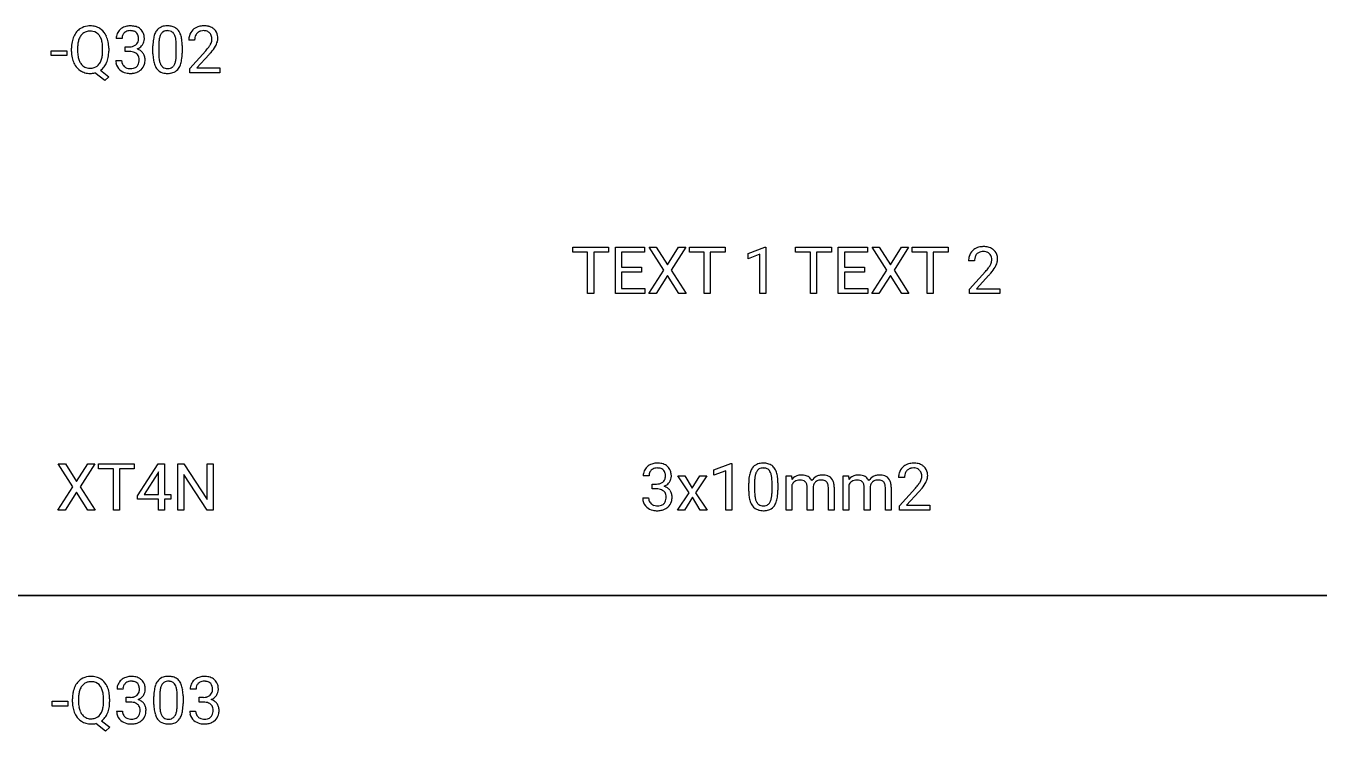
# Model space of a CAD drawing. Header units: metres. Extents: x 0 to 1062, y -1350 to 150.
# Drawn here: x 287.2 to 585.3, y -181.3 to -18.7 of the extents above; entities that cross this region are included whole.
import ezdxf

# ---------------------------------------------------------------- set-up
doc = ezdxf.new("R2010")
doc.units = ezdxf.units.M

msp = doc.modelspace()

# ---------------------------------------------------------------- linework, layer by layer
for p, q in [((297.72, -24.61), (297.72, -23.84)), ((299.12, -23.73), (299.12, -24.52)), ((304.89, -24.62), (304.89, -23.83)), ((306.3, -23.84), (306.3, -24.52)), ((309.37, -21.64), (308.01, -21.64)), ((310.09, -23.51), (311.1, -23.51)), ((310.09, -24.62), (310.09, -23.51)), ((316.5, -25.14), (316.5, -23.33)), ((317.85, -23), (317.85, -25.17)), ((321.87, -25.32), (321.87, -23.1)), ((323.23, -23.2), (323.23, -24.96)), ((326.11, -21.98), (324.76, -21.98)), ((293.05, -25.53), (293.05, -24.42)), ((293.05, -24.42), (296.62, -24.42)), ((296.62, -25.53), (293.05, -25.53)), ((296.62, -24.42), (296.62, -25.53)), ((307.92, -26.69), (309.28, -26.69)), ((311.1, -24.62), (310.09, -24.62)), ((324.96, -28.53), (328.65, -24.43)), ((329.45, -25.3), (326.6, -28.4)), ((305.38, -31.31), (303.13, -29.52)), ((304.43, -28.93), (306.34, -30.42)), ((324.96, -29.5), (324.96, -28.53)), ((331.95, -29.5), (324.96, -29.5)), ((326.6, -28.4), (331.95, -28.4)), ((331.95, -28.4), (331.95, -29.5)), ((306.34, -30.42), (305.38, -31.31)), ((413.28, -70.9), (413.28, -69.74)), ((413.28, -69.74), (421.52, -69.74)), ((416.7, -70.9), (413.28, -70.9)), ((416.7, -80.41), (416.7, -70.9)), ((421.52, -70.9), (418.1, -70.9)), ((418.1, -70.9), (418.1, -80.41)), ((421.52, -69.74), (421.52, -70.9)), ((423.11, -80.41), (423.11, -69.74)), ((423.11, -69.74), (429.81, -69.74)), ((429.81, -70.9), (424.51, -70.9)), ((424.51, -70.9), (424.51, -74.33)), ((429.81, -69.74), (429.81, -70.9)), ((434.27, -75.03), (430.89, -69.74)), ((430.89, -69.74), (432.54, -69.74)), ((432.54, -69.74), (435.11, -73.83)), ((435.11, -73.83), (437.67, -69.74)), ((439.32, -69.74), (435.95, -75.03)), ((437.67, -69.74), (439.32, -69.74)), ((440.16, -70.9), (440.16, -69.74)), ((440.16, -69.74), (448.4, -69.74)), ((443.58, -70.9), (440.16, -70.9)), ((443.58, -80.41), (443.58, -70.9)), ((448.4, -70.9), (444.98, -70.9)), ((444.98, -70.9), (444.98, -80.41)), ((448.4, -69.74), (448.4, -70.9)), ((453.71, -71.15), (457.59, -69.69)), ((453.71, -72.38), (453.71, -71.15)), ((456.44, -71.37), (453.71, -72.38)), ((456.44, -80.41), (456.44, -71.37)), ((457.59, -69.69), (457.8, -69.69)), ((457.8, -69.69), (457.8, -80.41)), ((464.66, -70.9), (464.66, -69.74)), ((464.66, -69.74), (472.91, -69.74)), ((468.08, -70.9), (464.66, -70.9)), ((468.08, -80.41), (468.08, -70.9)), ((472.91, -70.9), (469.48, -70.9)), ((469.48, -70.9), (469.48, -80.41)), ((472.91, -69.74), (472.91, -70.9)), ((474.49, -80.41), (474.49, -69.74)), ((474.49, -69.74), (481.2, -69.74)), ((481.2, -70.9), (475.9, -70.9)), ((475.9, -70.9), (475.9, -74.33)), ((481.2, -69.74), (481.2, -70.9)), ((485.66, -75.03), (482.28, -69.74)), ((482.28, -69.74), (483.93, -69.74)), ((483.93, -69.74), (486.5, -73.83)), ((486.5, -73.83), (489.05, -69.74)), ((490.71, -69.74), (487.34, -75.03)), ((489.05, -69.74), (490.71, -69.74)), ((491.54, -70.9), (491.54, -69.74)), ((491.54, -69.74), (499.79, -69.74)), ((494.96, -70.9), (491.54, -70.9)), ((494.96, -80.41), (494.96, -70.9)), ((499.79, -70.9), (496.36, -70.9)), ((496.36, -70.9), (496.36, -80.41)), ((499.79, -69.74), (499.79, -70.9)), ((424.51, -74.33), (429.13, -74.33)), ((429.13, -74.33), (429.13, -75.48)), ((475.9, -74.33), (480.52, -74.33)), ((480.52, -74.33), (480.52, -75.48)), ((505.89, -72.88), (504.53, -72.88)), ((429.13, -75.48), (424.51, -75.48)), ((424.51, -75.48), (424.51, -79.26)), ((430.81, -80.41), (434.27, -75.03)), ((435.11, -76.25), (432.47, -80.41)), ((437.73, -80.41), (435.11, -76.25)), ((435.95, -75.03), (439.4, -80.41)), ((480.52, -75.48), (475.9, -75.48)), ((475.9, -75.48), (475.9, -79.26)), ((482.2, -80.41), (485.66, -75.03)), ((486.5, -76.25), (483.86, -80.41)), ((489.12, -80.41), (486.5, -76.25)), ((487.34, -75.03), (490.79, -80.41)), ((504.74, -79.43), (508.43, -75.33)), ((509.22, -76.2), (506.37, -79.3)), ((418.1, -80.41), (416.7, -80.41)), ((429.88, -80.41), (423.11, -80.41)), ((424.51, -79.26), (429.88, -79.26)), ((429.88, -79.26), (429.88, -80.41)), ((432.47, -80.41), (430.81, -80.41)), ((439.4, -80.41), (437.73, -80.41)), ((444.98, -80.41), (443.58, -80.41)), ((457.8, -80.41), (456.44, -80.41)), ((469.48, -80.41), (468.08, -80.41)), ((481.27, -80.41), (474.49, -80.41)), ((475.9, -79.26), (481.27, -79.26)), ((481.27, -79.26), (481.27, -80.41)), ((483.86, -80.41), (482.2, -80.41)), ((490.79, -80.41), (489.12, -80.41)), ((496.36, -80.41), (494.96, -80.41)), ((504.74, -80.41), (504.74, -79.43)), ((511.72, -80.41), (504.74, -80.41)), ((506.37, -79.3), (511.72, -79.3)), ((511.72, -79.3), (511.72, -80.41)), ((298.06, -124.96), (294.68, -119.67)), ((294.68, -119.67), (296.33, -119.67)), ((296.33, -119.67), (298.9, -123.75)), ((298.9, -123.75), (301.46, -119.67)), ((303.11, -119.67), (299.74, -124.96)), ((301.46, -119.67), (303.11, -119.67)), ((303.95, -120.83), (303.95, -119.67)), ((303.95, -119.67), (312.2, -119.67)), ((307.37, -120.83), (303.95, -120.83)), ((307.37, -130.33), (307.37, -120.83)), ((312.2, -120.83), (308.77, -120.83)), ((308.77, -120.83), (308.77, -130.33)), ((312.2, -119.67), (312.2, -120.83)), ((312.93, -127.06), (317.7, -119.67)), ((317.62, -121.81), (314.47, -126.75)), ((317.78, -121.52), (317.62, -121.81)), ((317.7, -119.67), (319.15, -119.67)), ((317.78, -126.75), (317.78, -121.52)), ((319.15, -119.67), (319.15, -126.75)), ((322.2, -130.33), (322.2, -119.67)), ((322.2, -119.67), (323.61, -119.67)), ((323.61, -119.67), (329, -127.92)), ((328.98, -130.33), (323.61, -122.11)), ((323.61, -122.11), (323.61, -130.33)), ((329, -127.92), (329, -119.67)), ((329, -119.67), (330.4, -119.67)), ((330.4, -119.67), (330.4, -130.33)), ((445.82, -121.07), (449.7, -119.62)), ((445.82, -122.3), (445.82, -121.07)), ((448.55, -121.3), (445.82, -122.3)), ((448.55, -130.33), (448.55, -121.3)), ((449.7, -119.62), (449.92, -119.62)), ((449.92, -119.62), (449.92, -130.33)), ((294.6, -130.33), (298.06, -124.96)), ((299.74, -124.96), (303.19, -130.33)), ((430.86, -122.47), (429.5, -122.47)), ((431.58, -124.34), (432.6, -124.34)), ((431.58, -125.45), (431.58, -124.34)), ((440.12, -126.33), (437.52, -122.41)), ((437.52, -122.41), (439.09, -122.41)), ((439.09, -122.41), (440.83, -125.3)), ((440.83, -125.3), (442.59, -122.41)), ((444.17, -122.41), (441.57, -126.33)), ((442.59, -122.41), (444.17, -122.41)), ((453.84, -125.97), (453.84, -124.16)), ((455.2, -123.83), (455.2, -126)), ((459.22, -126.15), (459.22, -123.93)), ((460.57, -124.03), (460.57, -125.78)), ((462.44, -130.33), (462.44, -122.41)), ((462.44, -122.41), (463.72, -122.41)), ((463.72, -122.41), (463.76, -123.29)), ((463.8, -124.55), (463.8, -130.33)), ((467.31, -130.33), (467.31, -125.14)), ((468.67, -125.07), (468.67, -130.33)), ((472.2, -130.33), (472.2, -125.1)), ((473.55, -125.02), (473.55, -130.33)), ((475.59, -130.33), (475.59, -122.41)), ((475.59, -122.41), (476.87, -122.41)), ((476.87, -122.41), (476.91, -123.29)), ((476.94, -124.55), (476.94, -130.33)), ((480.46, -130.33), (480.46, -125.14)), ((481.82, -125.07), (481.82, -130.33)), ((485.34, -130.33), (485.34, -125.1)), ((486.7, -125.02), (486.7, -130.33)), ((489.75, -122.81), (488.4, -122.81)), ((298.9, -126.17), (296.27, -130.33)), ((301.52, -130.33), (298.9, -126.17)), ((312.93, -127.86), (312.93, -127.06)), ((317.78, -127.86), (312.93, -127.86)), ((314.47, -126.75), (317.78, -126.75)), ((317.78, -130.33), (317.78, -127.86)), ((319.15, -126.75), (320.63, -126.75)), ((320.63, -127.86), (319.15, -127.86)), ((319.15, -127.86), (319.15, -130.33)), ((320.63, -126.75), (320.63, -127.86)), ((429.41, -127.52), (430.77, -127.52)), ((432.6, -125.45), (431.58, -125.45)), ((437.44, -130.33), (440.12, -126.33)), ((440.85, -127.37), (439.02, -130.33)), ((442.68, -130.33), (440.85, -127.37)), ((441.57, -126.33), (444.25, -130.33)), ((488.6, -129.36), (492.29, -125.26)), ((493.09, -126.13), (490.24, -129.23)), ((296.27, -130.33), (294.6, -130.33)), ((303.19, -130.33), (301.52, -130.33)), ((308.77, -130.33), (307.37, -130.33)), ((319.15, -130.33), (317.78, -130.33)), ((323.61, -130.33), (322.2, -130.33)), ((330.4, -130.33), (328.98, -130.33)), ((439.02, -130.33), (437.44, -130.33)), ((444.25, -130.33), (442.68, -130.33)), ((449.92, -130.33), (448.55, -130.33)), ((463.8, -130.33), (462.44, -130.33)), ((468.67, -130.33), (467.31, -130.33)), ((473.55, -130.33), (472.2, -130.33)), ((476.94, -130.33), (475.59, -130.33)), ((481.82, -130.33), (480.46, -130.33)), ((486.7, -130.33), (485.34, -130.33)), ((488.6, -130.33), (488.6, -129.36)), ((495.59, -130.33), (488.6, -130.33)), ((490.24, -129.23), (495.59, -129.23)), ((495.59, -129.23), (495.59, -130.33)), ((262.5, -150), (662.5, -150)), ((662.5, -150), (262.5, -150)), ((309.58, -171.64), (308.23, -171.64)), ((326.43, -171.64), (325.07, -171.64)), ((293.26, -175.53), (293.26, -174.42)), ((293.26, -174.42), (296.84, -174.42)), ((296.84, -175.53), (293.26, -175.53)), ((296.84, -174.42), (296.84, -175.53)), ((297.93, -174.61), (297.93, -173.84)), ((299.33, -173.73), (299.33, -174.52)), ((305.11, -174.62), (305.11, -173.83)), ((306.51, -173.84), (306.51, -174.52)), ((310.3, -173.51), (311.32, -173.51)), ((310.3, -174.62), (310.3, -173.51)), ((311.32, -174.62), (310.3, -174.62)), ((316.71, -175.14), (316.71, -173.33)), ((318.06, -173), (318.06, -175.17)), ((322.08, -175.32), (322.08, -173.1)), ((323.44, -173.2), (323.44, -174.96)), ((327.14, -173.51), (328.16, -173.51)), ((327.14, -174.62), (327.14, -173.51)), ((328.16, -174.62), (327.14, -174.62)), ((308.13, -176.69), (309.49, -176.69)), ((324.98, -176.69), (326.34, -176.69)), ((305.59, -181.31), (303.34, -179.52)), ((304.64, -178.93), (306.55, -180.42)), ((306.55, -180.42), (305.59, -181.31))]:
    msp.add_line(p, q)
for centre, radius, start, end in [((302.37, -22.96), 4.51, 140.3944, 156.0034), ((301.81, -22.52), 3.8, 122.6491, 140.1581), ((301.88, -22.63), 3.92, 97.141, 122.5801), ((302.16, -22.61), 2.82, 135.1962, 143.0669), ((301.85, -22.29), 2.37, 108.822, 135.4393), ((301.97, -22.72), 2.82, 89.4032, 108.3103), ((301.99, -23.38), 4.69, 89.9057, 97.4096), ((302.03, -23.25), 4.56, 74.9772, 90.3785), ((302.02, -23.13), 3.22, 78.5745, 90.3014), ((302.2, -22.31), 2.39, 35.4899, 78.9194), ((302.2, -22.57), 3.85, 57.5271, 74.7509), ((302.19, -22.56), 3.85, 31.3472, 57.3704), ((301.44, -23.05), 4.75, 24.1911, 31.7086), ((310.86, -21.6), 2.85, 156.7254, 180.6895), ((310.79, -21.62), 2.78, 131.5241, 155.8625), ((311.03, -21.83), 3.1, 109.4923, 132.2591), ((311.01, -21.49), 1.62, 133.5328, 158.5491), ((311.09, -21.57), 1.74, 103.4748, 133.5694), ((311.2, -22.37), 3.67, 94.0186, 109.2749), ((311.27, -22.29), 2.49, 89.5225, 103.6892), ((311.29, -23.26), 4.56, 89.9538, 94.3439), ((311.33, -23.21), 4.51, 77.1833, 90.4936), ((311.3, -23.1), 3.29, 84.9801, 90.1027), ((311.44, -21.89), 2.07, 64.9824, 85.9768), ((311.71, -21.26), 1.39, 16.7478, 64.0965), ((311.68, -21.72), 2.99, 55.4019, 77.3239), ((310.56, -21.63), 2.61, -1.0476, 17.2451), ((311.85, -21.43), 2.65, 47.0236, 54.9155), ((311.94, -21.35), 2.53, 20.8442, 47.0924), ((311.25, -21.59), 3.26, 4.0223, 20.6137), ((322.28, -22.6), 5.73, 160.3049, 171.3303), ((320.2, -21.85), 3.53, 145.1146, 160.3691), ((319.38, -21.29), 2.53, 113.9045, 144.8711), ((320.74, -22), 2.78, 149.6234, 165.4259), ((319.71, -21.4), 1.59, 125.8471, 149.3151), ((319.69, -22.06), 3.36, 94.2783, 113.4357), ((319.7, -21.42), 1.6, 101.6851, 125.0627), ((319.84, -22.08), 2.28, 89.6223, 101.9167), ((319.85, -23.47), 4.78, 89.919, 94.9543), ((319.88, -23.13), 4.43, 79.8808, 90.3219), ((319.86, -22.33), 2.52, 84.3403, 90.0926), ((319.95, -21.63), 1.81, 63.4356, 85.0199), ((320.16, -21.69), 2.97, 59.7342, 80.2344), ((320.04, -21.4), 1.57, 30.7009, 62.4934), ((319.2, -21.9), 2.54, 16.4173, 30.7965), ((320.37, -21.28), 2.51, 36.1874, 59.1551), ((319.5, -21.87), 3.56, 17.6061, 35.6109), ((317.05, -22.68), 6.14, 7.5233, 17.9382), ((327.74, -21.75), 2.96, 133.4629, 164.4994), ((327.84, -21.83), 3.09, 109.3993, 133.7311), ((328, -21.66), 1.84, 135.9423, 161.1924), ((327.92, -21.6), 1.75, 127.5802, 135.7627), ((328.12, -22.66), 3.96, 93.838, 109.2571), ((328, -21.72), 1.88, 103.7449, 127.1517), ((328.22, -22.6), 2.8, 89.4583, 103.8184), ((328.24, -23.86), 5.16, 89.9476, 94.2489), ((328.28, -23.21), 4.52, 77.3427, 90.4709), ((328.25, -22.27), 2.47, 85.2826, 90.0571), ((328.3, -21.74), 1.93, 68.7646, 85.6884), ((328.4, -21.46), 1.63, 43.1432, 68.4156), ((328.61, -21.77), 3.04, 56.0713, 77.4694), ((328.3, -21.57), 1.78, 14.3635, 43.5045), ((328.78, -21.49), 2.71, 47.9297, 55.6151), ((328.91, -21.37), 2.53, 9.7854, 48.2551), ((305.21, -23.8), 7.5, 169.1598, 180.2946), ((303.5, -23.48), 5.75, 155.8166, 169.1085), ((306.17, -23.78), 7.05, 171.0123, 179.58), ((303.93, -23.43), 4.78, 159.9553, 171.0502), ((302.64, -22.95), 3.41, 143.3323, 160.0447), ((301.51, -22.84), 3.25, 21.4434, 35.9895), ((300.26, -23.32), 4.59, 9.8565, 21.4123), ((297.61, -23.77), 7.29, -0.4219, 9.7739), ((300.57, -23.43), 5.69, 10.6548, 24.0391), ((298.6, -23.79), 7.7, -0.3161, 10.6209), ((311.8, -21.64), 2.43, 175.3005, 180.056), ((311.28, -21.58), 1.91, 158.8914, 175.6954), ((311.08, -20.48), 3.04, -89.5828, -76.9872), ((311.32, -21.48), 2, -77.1573, -56.3541), ((311.46, -21.71), 1.73, -55.8505, -48.2326), ((311.55, -21.81), 1.6, -48.425, -9.5404), ((311.67, -21.2), 3.06, -67.545, -59.8681), ((310.97, -21.69), 2.19, -10.1534, 0.2425), ((311.88, -21.55), 2.65, -60.0327, -34.5866), ((311.91, -21.54), 2.64, -35.1102, -18.9028), ((312.37, -21.71), 2.15, -18.6386, -0.0375), ((310.17, -21.71), 4.35, -0.0603, 4.499), ((326.6, -23.25), 10.1, 171.3605, 180.4314), ((326.64, -23.04), 8.79, 173.626, 179.7295), ((323.02, -22.63), 5.15, 165.0175, 173.7342), ((317.13, -22.52), 4.71, 7.0754, 16.6026), ((312.96, -23.04), 8.91, -0.3813, 7.0913), ((312.94, -23.24), 10.28, 0.2523, 7.6309), ((328.52, -21.95), 3.76, 164.6898, 180.4794), ((329.57, -21.98), 3.46, 175.9224, 180.0552), ((328.68, -21.89), 2.56, 161.2165, 176.3918), ((318.37, -15.27), 13.77, -41.6897, -37.1461), ((324.41, -19.85), 6.19, -37.1463, -31.3391), ((326.65, -21.23), 3.56, -30.9941, -28.2007), ((327.52, -21.68), 2.58, -28.5611, -7.5167), ((322.83, -18.73), 9.31, -40.6727, -30.0526), ((327.8, -21.69), 2.3, -0.4249, 14.3017), ((327.65, -21.71), 2.45, -7.2295, 0.0186), ((326.69, -20.97), 4.86, -29.9823, -16.869), ((328.51, -21.52), 2.95, -16.7689, -0.5227), ((328.08, -21.54), 3.38, -0.2347, 10.2587), ((305.01, -24.58), 7.3, -179.7451, -168.5335), ((303.32, -24.92), 5.57, -168.4818, -155.0559), ((306.03, -24.56), 6.91, 179.6007, 190.1326), ((303.75, -24.96), 4.59, -169.7673, -158.2455), ((302.69, -25.38), 3.46, -158.1908, -144.263), ((301.49, -25.51), 3.28, -36.4866, -19.3298), ((299.96, -24.96), 4.9, -19.4826, -8.5495), ((297.37, -24.57), 7.52, -8.6088, -0.3922), ((300.74, -24.99), 5.52, -23.3806, -10.0886), ((298.36, -24.56), 7.94, -10.0906, 0.34), ((311.22, -26.71), 3.3, 179.7619, 190.8396), ((311.39, -26.71), 2.11, 179.4882, 195.5731), ((311.07, -28.43), 3.81, 80.1228, 89.5476), ((311.3, -27.17), 2.53, 67.7818, 80.1624), ((311.57, -26.51), 1.81, 49.2602, 67.8329), ((311.71, -26.33), 1.59, 14.7964, 48.8337), ((311.97, -26.88), 2.98, 56.2745, 72.9348), ((310.97, -26.65), 2.35, -18.8839, -3.539), ((310.96, -26.54), 2.37, -0.6035, 14.9827), ((310.08, -26.56), 3.25, -4.0548, 0.0584), ((312.28, -26.39), 2.39, 36.7001, 55.9859), ((312.33, -26.34), 2.32, 16.751, 36.6134), ((311.12, -26.56), 3.56, -15.6572, 0.5353), ((311.74, -26.5), 2.94, -0.5437, 16.4445), ((326.42, -25.06), 9.93, -179.5379, -172.0299), ((322.67, -25.59), 6.13, -172.1182, -161.7654), ((326.62, -25.23), 8.77, 179.6245, 187.282), ((322.67, -25.73), 4.79, -172.7199, -163.1688), ((316.66, -25.7), 5.19, -15.2599, -6.4575), ((312.83, -25.24), 9.04, -6.5767, -0.5013), ((317.31, -25.7), 5.87, -19.4648, -8.5613), ((312.87, -25.03), 10.35, -8.5335, 0.4264), ((318.64, -15.31), 14.72, -42.7398, -40.1353), ((302.6, -25.24), 4.78, -154.9394, -147.5509), ((301.9, -25.71), 3.94, -147.8709, -122.5481), ((301.85, -25.77), 3.86, -122.4577, -105.4207), ((302, -25.9), 2.59, -144.5684, -124.0857), ((301.89, -26), 2.45, -123.3461, -96.7451), ((301.99, -25.22), 4.43, -105.1861, -89.6502), ((302.01, -25.27), 3.19, -97.2842, -89.883), ((302.05, -25.48), 2.98, -90.6415, -72.3834), ((302.04, -25.08), 4.58, -90.2835, -76.2094), ((302.21, -26.06), 2.37, -71.8237, -36.1896), ((302.22, -25.82), 3.81, -54.5449, -38.1132), ((301.62, -25.37), 4.56, -37.927, -23.3627), ((310.54, -26.84), 2.61, -169.3312, -130.1365), ((310.96, -26.38), 3.23, -130.5569, -102.6389), ((310.93, -26.83), 1.63, -164.2311, -132.3002), ((311.05, -26.71), 1.8, -132.487, -108.5724), ((311.27, -25.1), 4.55, -102.8748, -89.5849), ((311.23, -26.16), 2.38, -108.5063, -93.6627), ((311.3, -25.42), 3.13, -94.0728, -89.9494), ((311.33, -25.64), 2.9, -90.5457, -77.1922), ((311.31, -24.66), 5, -90.0477, -85.8398), ((311.41, -25.73), 3.91, -86.2036, -71.3288), ((311.54, -26.59), 1.93, -77.0037, -62.3965), ((311.7, -26.91), 1.58, -62.2119, -45.4862), ((311.66, -26.49), 3.12, -71.1977, -48.084), ((311.66, -26.88), 1.62, -45.1232, -18.8574), ((311.94, -26.79), 2.71, -48.3599, -15.8296), ((320.4, -26.36), 3.74, -162.0305, -144.7377), ((319.45, -27.01), 2.59, -144.2752, -106.3989), ((320.68, -26.34), 2.71, -163.3154, -149.3269), ((319.85, -26.83), 1.74, -149.3512, -127.0543), ((319.82, -25.74), 3.91, -106.4234, -89.2619), ((319.73, -26.96), 1.56, -126.4303, -106.4901), ((319.85, -26.52), 2.03, -106.2029, -89.4379), ((319.9, -26.55), 2, -90.795, -70.9613), ((319.88, -24.97), 4.68, -90.0819, -84.9622), ((320.04, -26.34), 3.31, -85.6337, -66.2168), ((320.04, -27), 1.52, -70.4139, -40.6172), ((319.83, -26.81), 1.81, -40.7966, -31.9756), ((319.04, -26.37), 2.71, -31.1132, -14.8036), ((320.33, -27.05), 2.54, -65.6916, -34.7171), ((319.46, -26.46), 3.59, -34.534, -19.3947), ((507.51, -72.65), 2.96, 133.4629, 164.4994), ((507.61, -72.73), 3.09, 109.3993, 133.7311), ((507.77, -72.56), 1.84, 135.9423, 161.1924), ((507.7, -72.5), 1.75, 127.5802, 135.7627), ((507.89, -73.56), 3.96, 93.838, 109.2571), ((507.77, -72.62), 1.88, 103.7449, 127.1517), ((507.99, -73.51), 2.8, 89.4583, 103.8184), ((508.01, -74.76), 5.16, 89.9476, 94.2489), ((508.05, -74.11), 4.52, 77.3427, 90.4709), ((508.02, -73.17), 2.47, 85.2826, 90.0571), ((508.08, -72.64), 1.93, 68.7646, 85.6884), ((508.17, -72.36), 1.63, 43.1432, 68.4156), ((508.38, -72.67), 3.04, 56.0713, 77.4694), ((508.07, -72.47), 1.78, 14.3635, 43.5045), ((508.55, -72.39), 2.71, 47.9297, 55.6151), ((508.68, -72.27), 2.53, 9.7854, 48.2551), ((508.29, -72.85), 3.76, 164.6898, 180.4794), ((508.45, -72.8), 2.56, 161.2165, 176.3918), ((509.34, -72.88), 3.46, 175.9224, 180.0552), ((498.15, -66.17), 13.77, -41.6897, -37.1461), ((504.19, -70.75), 6.19, -37.1463, -31.3391), ((506.42, -72.13), 3.56, -30.9941, -28.2007), ((507.29, -72.58), 2.58, -28.5611, -7.5167), ((502.6, -69.63), 9.31, -40.6727, -30.0526), ((507.57, -72.6), 2.3, -0.4249, 14.3017), ((507.42, -72.61), 2.45, -7.2295, 0.0186), ((506.46, -71.87), 4.86, -29.9823, -16.869), ((508.28, -72.42), 2.95, -16.7689, -0.5227), ((507.85, -72.44), 3.38, -0.2347, 10.2587), ((498.41, -66.21), 14.72, -42.7398, -40.1353), ((432.35, -122.43), 2.85, 156.7254, 180.6895), ((432.28, -122.44), 2.78, 131.5241, 155.8625), ((432.52, -122.66), 3.1, 109.4923, 132.2591), ((432.77, -122.41), 1.91, 158.8914, 175.6954), ((432.5, -122.31), 1.62, 133.5328, 158.5491), ((432.58, -122.4), 1.74, 103.4748, 133.5694), ((432.69, -123.19), 3.67, 94.0186, 109.2749), ((432.76, -123.12), 2.49, 89.5225, 103.6892), ((432.78, -124.08), 4.56, 89.9538, 94.3439), ((432.82, -124.03), 4.51, 77.1833, 90.4936), ((432.79, -123.93), 3.29, 84.9801, 90.1027), ((432.93, -122.71), 2.07, 64.9824, 85.9768), ((433.2, -122.09), 1.39, 16.7478, 64.0965), ((433.17, -122.55), 2.99, 55.4019, 77.3239), ((432.05, -122.46), 2.61, -1.0476, 17.2451), ((433.34, -122.26), 2.65, 47.0236, 54.9155), ((433.43, -122.18), 2.53, 20.8442, 47.0924), ((432.74, -122.42), 3.26, 4.0223, 20.6137), ((431.66, -122.53), 4.35, -0.0603, 4.499), ((459.63, -123.43), 5.73, 160.3049, 171.3303), ((457.55, -122.68), 3.53, 145.1146, 160.3691), ((456.72, -122.12), 2.53, 113.9045, 144.8711), ((460.37, -123.46), 5.15, 165.0175, 173.7342), ((458.09, -122.82), 2.78, 149.6234, 165.4259), ((457.06, -122.23), 1.59, 125.8471, 149.3151), ((457.04, -122.89), 3.36, 94.2783, 113.4357), ((457.04, -122.25), 1.6, 101.6851, 125.0627), ((457.19, -122.91), 2.28, 89.6223, 101.9167), ((457.2, -124.3), 4.78, 89.919, 94.9543), ((457.23, -123.95), 4.43, 79.8808, 90.3219), ((457.21, -123.16), 2.52, 84.3403, 90.0926), ((457.3, -122.45), 1.81, 63.4356, 85.0199), ((457.5, -122.52), 2.97, 59.7342, 80.2344), ((457.39, -122.22), 1.57, 30.7009, 62.4934), ((456.55, -122.72), 2.54, 16.4173, 30.7965), ((454.48, -123.35), 4.71, 7.0754, 16.6026), ((457.72, -122.1), 2.51, 36.1874, 59.1551), ((456.85, -122.69), 3.56, 17.6061, 35.6109), ((454.4, -123.51), 6.14, 7.5233, 17.9382), ((492.16, -122.78), 3.76, 164.6898, 180.4794), ((491.38, -122.58), 2.96, 133.4629, 164.4994), ((491.48, -122.66), 3.09, 109.3993, 133.7311), ((492.32, -122.72), 2.56, 161.2165, 176.3918), ((491.64, -122.49), 1.84, 135.9423, 161.1924), ((491.56, -122.43), 1.75, 127.5802, 135.7627), ((491.76, -123.49), 3.96, 93.838, 109.2571), ((491.64, -122.55), 1.88, 103.7449, 127.1517), ((491.86, -123.43), 2.8, 89.4583, 103.8184), ((491.88, -124.69), 5.16, 89.9476, 94.2489), ((491.92, -124.04), 4.52, 77.3427, 90.4709), ((491.89, -123.1), 2.47, 85.2826, 90.0571), ((491.95, -122.56), 1.93, 68.7646, 85.6884), ((492.04, -122.28), 1.63, 43.1432, 68.4156), ((492.25, -122.6), 3.04, 56.0713, 77.4694), ((491.94, -122.4), 1.78, 14.3635, 43.5045), ((491.44, -122.52), 2.3, -0.4249, 14.3017), ((492.42, -122.31), 2.71, 47.9297, 55.6151), ((492.55, -122.19), 2.53, 9.7854, 48.2551), ((491.72, -122.36), 3.38, -0.2347, 10.2587), ((433.29, -122.46), 2.43, 175.3005, 180.056), ((432.57, -121.3), 3.04, -89.5828, -76.9872), ((432.81, -122.31), 2, -77.1573, -56.3541), ((432.95, -122.54), 1.73, -55.8505, -48.2326), ((433.04, -122.64), 1.6, -48.425, -9.5404), ((433.16, -122.03), 3.06, -67.545, -59.8681), ((433.46, -127.71), 2.98, 56.2745, 72.9348), ((432.46, -122.52), 2.19, -10.1534, 0.2425), ((433.37, -122.38), 2.65, -60.0327, -34.5866), ((433.4, -122.37), 2.64, -35.1102, -18.9028), ((433.86, -122.54), 2.15, -18.6386, -0.0375), ((463.94, -124.08), 10.1, 171.3605, 180.4314), ((463.98, -123.87), 8.79, 173.626, 179.7295), ((450.31, -123.87), 8.91, -0.3813, 7.0913), ((450.29, -124.07), 10.28, 0.2523, 7.6309), ((465.91, -125.08), 2.8, 100.3147, 140.1566), ((465.78, -125.39), 2.15, 145.15, 156.9011), ((465.39, -125.12), 1.68, 103.2507, 145.2633), ((465.6, -125.91), 2.5, 89.4977, 103.6889), ((466.09, -125.96), 3.7, 89.7492, 100.6868), ((465.66, -125.76), 2.35, 73.6234, 90.9303), ((466.14, -125.7), 3.44, 77.6386, 90.4719), ((465.93, -124.81), 1.36, 48.5718, 73.4638), ((465.93, -124.77), 1.34, 16.9411, 47.2709), ((466.42, -124.5), 2.2, 52.0491, 78.0346), ((464.87, -125.09), 2.44, -1.0348, 16.955), ((466.42, -124.42), 2.14, 24.4324, 50.9273), ((470.84, -125.25), 3, 118.576, 145.1954), ((471.12, -125.33), 2.46, 169.6382, 174.0077), ((470.65, -125.23), 1.98, 154.8037, 169.9564), ((470.38, -125.11), 1.68, 132.0197, 154.5908), ((470.39, -125.11), 1.69, 104.1018, 132.2478), ((470.69, -124.96), 2.68, 102.9387, 118.8207), ((470.49, -125.54), 2.13, 89.609, 104.0282), ((470.88, -125.78), 3.52, 89.6091, 102.8285), ((470.53, -126.44), 3.03, 80.5344, 90.4335), ((470.97, -125.71), 3.45, 71.7698, 91.0655), ((470.74, -125.19), 1.76, 66.4323, 80.6559), ((471, -124.59), 1.1, 43.25, 66.571), ((470.89, -124.67), 1.24, 25.3306, 42.396), ((470.47, -124.87), 1.71, 11.4675, 25.2189), ((471.41, -124.35), 2.02, 30.0284, 71.7493), ((469.4, -125.08), 2.8, -0.5371, 11.3469), ((470.83, -124.67), 2.68, 12.5337, 29.6219), ((469.11, -125.05), 4.44, 0.3768, 12.5853), ((479.06, -125.08), 2.8, 100.3147, 140.1566), ((478.92, -125.39), 2.15, 145.15, 156.9011), ((478.54, -125.12), 1.68, 103.2507, 145.2633), ((478.75, -125.91), 2.5, 89.4977, 103.6889), ((479.24, -125.96), 3.7, 89.7492, 100.6868), ((478.81, -125.76), 2.35, 73.6234, 90.9303), ((479.29, -125.7), 3.44, 77.6386, 90.4719), ((479.08, -124.81), 1.36, 48.5718, 73.4638), ((479.07, -124.77), 1.34, 16.9411, 47.2709), ((479.57, -124.5), 2.2, 52.0491, 78.0346), ((478.02, -125.09), 2.44, -1.0348, 16.955), ((479.57, -124.42), 2.14, 24.4324, 50.9273), ((483.99, -125.25), 3, 118.576, 145.1954), ((484.27, -125.33), 2.46, 169.6382, 174.0077), ((483.8, -125.23), 1.98, 154.8037, 169.9564), ((483.53, -125.11), 1.68, 132.0197, 154.5908), ((483.53, -125.11), 1.69, 104.1018, 132.2478), ((483.84, -124.96), 2.68, 102.9387, 118.8207), ((483.64, -125.54), 2.13, 89.609, 104.0282), ((484.02, -125.78), 3.52, 89.6091, 102.8285), ((483.68, -126.44), 3.03, 80.5344, 90.4335), ((484.11, -125.71), 3.45, 71.7698, 91.0655), ((483.89, -125.19), 1.76, 66.4323, 80.6559), ((484.15, -124.59), 1.1, 43.25, 66.571), ((484.04, -124.67), 1.24, 25.3306, 42.396), ((483.61, -124.87), 1.71, 11.4675, 25.2189), ((484.56, -124.35), 2.02, 30.0284, 71.7493), ((482.55, -125.08), 2.8, -0.5371, 11.3469), ((483.97, -124.67), 2.68, 12.5337, 29.6219), ((482.26, -125.05), 4.44, 0.3768, 12.5853), ((493.21, -122.81), 3.46, 175.9224, 180.0552), ((482.01, -116.1), 13.77, -41.6897, -37.1461), ((488.06, -120.68), 6.19, -37.1463, -31.3391), ((490.29, -122.06), 3.56, -30.9941, -28.2007), ((491.16, -122.51), 2.58, -28.5611, -7.5167), ((486.47, -119.56), 9.31, -40.6727, -30.0526), ((491.29, -122.54), 2.45, -7.2295, 0.0186), ((490.33, -121.79), 4.86, -29.9823, -16.869), ((492.15, -122.35), 2.95, -16.7689, -0.5227), ((432.71, -127.53), 3.3, 179.7619, 190.8396), ((432.03, -127.67), 2.61, -169.3312, -130.1365), ((432.88, -127.54), 2.11, 179.4882, 195.5731), ((432.42, -127.66), 1.63, -164.2311, -132.3002), ((432.57, -129.26), 3.81, 80.1228, 89.5476), ((432.79, -128), 2.53, 67.7818, 80.1624), ((433.06, -127.33), 1.81, 49.2602, 67.8329), ((433.2, -127.16), 1.59, 14.7964, 48.8337), ((432.46, -127.48), 2.35, -18.8839, -3.539), ((432.45, -127.36), 2.37, -0.6035, 14.9827), ((431.57, -127.39), 3.25, -4.0548, 0.0584), ((433.77, -127.21), 2.39, 36.7001, 55.9859), ((433.83, -127.17), 2.32, 16.751, 36.6134), ((432.61, -127.39), 3.56, -15.6572, 0.5353), ((433.23, -127.33), 2.94, -0.5437, 16.4445), ((463.77, -125.89), 9.93, -179.5379, -172.0299), ((460.01, -126.42), 6.13, -172.1182, -161.7654), ((463.97, -126.05), 8.77, 179.6245, 187.282), ((460.02, -126.56), 4.79, -172.7199, -163.1688), ((458.03, -127.17), 2.71, -163.3154, -149.3269), ((456.39, -127.2), 2.71, -31.1132, -14.8036), ((454, -126.52), 5.19, -15.2599, -6.4575), ((450.18, -126.07), 9.04, -6.5767, -0.5013), ((454.66, -126.52), 5.87, -19.4648, -8.5613), ((450.22, -125.86), 10.35, -8.5335, 0.4264), ((482.28, -116.14), 14.72, -42.7398, -40.1353), ((432.45, -127.21), 3.23, -130.5569, -102.6389), ((432.54, -127.54), 1.8, -132.487, -108.5724), ((432.76, -125.93), 4.55, -102.8748, -89.5849), ((432.72, -126.98), 2.38, -108.5063, -93.6627), ((432.79, -126.25), 3.13, -94.0728, -89.9494), ((432.82, -126.47), 2.9, -90.5457, -77.1922), ((432.8, -125.48), 5, -90.0477, -85.8398), ((432.9, -126.56), 3.91, -86.2036, -71.3288), ((433.03, -127.42), 1.93, -77.0037, -62.3965), ((433.19, -127.74), 1.58, -62.2119, -45.4862), ((433.15, -127.31), 3.12, -71.1977, -48.084), ((433.15, -127.71), 1.62, -45.1232, -18.8574), ((433.43, -127.61), 2.71, -48.3599, -15.8296), ((457.75, -127.19), 3.74, -162.0305, -144.7377), ((456.8, -127.83), 2.59, -144.2752, -106.3989), ((457.2, -127.66), 1.74, -149.3512, -127.0543), ((457.17, -126.57), 3.91, -106.4234, -89.2619), ((457.08, -127.79), 1.56, -126.4303, -106.4901), ((457.2, -127.34), 2.03, -106.2029, -89.4379), ((457.25, -127.37), 2, -90.795, -70.9613), ((457.23, -125.8), 4.68, -90.0819, -84.9622), ((457.39, -127.16), 3.31, -85.6337, -66.2168), ((457.39, -127.83), 1.52, -70.4139, -40.6172), ((457.18, -127.64), 1.81, -40.7966, -31.9756), ((457.67, -127.88), 2.54, -65.6916, -34.7171), ((456.8, -127.29), 3.59, -34.534, -19.3947), ((302.02, -172.52), 3.8, 122.6491, 140.1581), ((302.09, -172.63), 3.92, 97.141, 122.5801), ((302.18, -172.72), 2.82, 89.4032, 108.3103), ((302.21, -173.38), 4.69, 89.9057, 97.4096), ((302.24, -173.25), 4.56, 74.9772, 90.3785), ((302.23, -173.13), 3.22, 78.5745, 90.3014), ((302.41, -172.57), 3.85, 57.5271, 74.7509), ((302.4, -172.56), 3.85, 31.3472, 57.3704), ((311, -171.62), 2.78, 131.5241, 155.8625), ((311.24, -171.83), 3.1, 109.4923, 132.2591), ((311.3, -171.57), 1.74, 103.4748, 133.5694), ((311.42, -172.37), 3.67, 94.0186, 109.2749), ((311.49, -172.29), 2.49, 89.5225, 103.6892), ((311.5, -173.26), 4.56, 89.9538, 94.3439), ((311.55, -173.21), 4.51, 77.1833, 90.4936), ((311.51, -173.1), 3.29, 84.9801, 90.1027), ((311.66, -171.89), 2.07, 64.9824, 85.9768), ((311.89, -171.72), 2.99, 55.4019, 77.3239), ((312.06, -171.43), 2.65, 47.0236, 54.9155), ((312.15, -171.35), 2.53, 20.8442, 47.0924), ((320.41, -171.85), 3.53, 145.1146, 160.3691), ((319.59, -171.29), 2.53, 113.9045, 144.8711), ((319.9, -172.06), 3.36, 94.2783, 113.4357), ((319.91, -171.42), 1.6, 101.6851, 125.0627), ((320.05, -172.08), 2.28, 89.6223, 101.9167), ((320.06, -173.47), 4.78, 89.919, 94.9543), ((320.09, -173.13), 4.43, 79.8808, 90.3219), ((320.07, -172.33), 2.52, 84.3403, 90.0926), ((320.17, -171.63), 1.81, 63.4356, 85.0199), ((320.37, -171.69), 2.97, 59.7342, 80.2344), ((320.58, -171.28), 2.51, 36.1874, 59.1551), ((319.71, -171.87), 3.56, 17.6061, 35.6109), ((327.84, -171.62), 2.78, 131.5241, 155.8625), ((328.09, -171.83), 3.1, 109.4923, 132.2591), ((328.15, -171.57), 1.74, 103.4748, 133.5694), ((328.26, -172.37), 3.67, 94.0186, 109.2749), ((328.33, -172.29), 2.49, 89.5225, 103.6892), ((328.35, -173.26), 4.56, 89.9538, 94.3439), ((328.39, -173.21), 4.51, 77.1833, 90.4936), ((328.36, -173.1), 3.29, 84.9801, 90.1027), ((328.5, -171.89), 2.07, 64.9824, 85.9768), ((328.74, -171.72), 2.99, 55.4019, 77.3239), ((328.91, -171.43), 2.65, 47.0236, 54.9155), ((328.99, -171.35), 2.53, 20.8442, 47.0924), ((305.42, -173.8), 7.5, 169.1598, 180.2946), ((303.71, -173.48), 5.75, 155.8166, 169.1085), ((302.58, -172.96), 4.51, 140.3944, 156.0034), ((306.38, -173.78), 7.05, 171.0123, 179.58), ((304.15, -173.43), 4.78, 159.9553, 171.0502), ((302.85, -172.95), 3.41, 143.3323, 160.0447), ((302.37, -172.61), 2.82, 135.1962, 143.0669), ((302.06, -172.29), 2.37, 108.822, 135.4393), ((302.41, -172.31), 2.39, 35.4899, 78.9194), ((301.72, -172.84), 3.25, 21.4434, 35.9895), ((300.47, -173.32), 4.59, 9.8565, 21.4123), ((297.82, -173.77), 7.29, -0.4219, 9.7739), ((301.65, -173.05), 4.75, 24.1911, 31.7086), ((300.79, -173.43), 5.69, 10.6548, 24.0391), ((298.81, -173.79), 7.7, -0.3161, 10.6209), ((311.07, -171.6), 2.85, 156.7254, 180.6895), ((312.02, -171.64), 2.43, 175.3005, 180.056), ((311.49, -171.58), 1.91, 158.8914, 175.6954), ((311.22, -171.49), 1.62, 133.5328, 158.5491), ((311.92, -171.26), 1.39, 16.7478, 64.0965), ((311.77, -171.81), 1.6, -48.425, -9.5404), ((310.77, -171.63), 2.61, -1.0476, 17.2451), ((311.18, -171.69), 2.19, -10.1534, 0.2425), ((312.12, -171.54), 2.64, -35.1102, -18.9028), ((311.46, -171.59), 3.26, 4.0223, 20.6137), ((312.58, -171.71), 2.15, -18.6386, -0.0375), ((310.38, -171.71), 4.35, -0.0603, 4.499), ((326.81, -173.25), 10.1, 171.3605, 180.4314), ((322.49, -172.6), 5.73, 160.3049, 171.3303), ((326.85, -173.04), 8.79, 173.626, 179.7295), ((323.24, -172.63), 5.15, 165.0175, 173.7342), ((320.95, -172), 2.78, 149.6234, 165.4259), ((319.92, -171.4), 1.59, 125.8471, 149.3151), ((320.25, -171.4), 1.57, 30.7009, 62.4934), ((319.42, -171.9), 2.54, 16.4173, 30.7965), ((317.34, -172.52), 4.71, 7.0754, 16.6026), ((313.17, -173.04), 8.91, -0.3813, 7.0913), ((317.26, -172.68), 6.14, 7.5233, 17.9382), ((313.15, -173.24), 10.28, 0.2523, 7.6309), ((327.92, -171.6), 2.85, 156.7254, 180.6895), ((328.86, -171.64), 2.43, 175.3005, 180.056), ((328.34, -171.58), 1.91, 158.8914, 175.6954), ((328.07, -171.49), 1.62, 133.5328, 158.5491), ((328.77, -171.26), 1.39, 16.7478, 64.0965), ((328.61, -171.81), 1.6, -48.425, -9.5404), ((327.62, -171.63), 2.61, -1.0476, 17.2451), ((328.03, -171.69), 2.19, -10.1534, 0.2425), ((328.97, -171.54), 2.64, -35.1102, -18.9028), ((328.31, -171.59), 3.26, 4.0223, 20.6137), ((329.43, -171.71), 2.15, -18.6386, -0.0375), ((327.23, -171.71), 4.35, -0.0603, 4.499), ((305.23, -174.58), 7.3, -179.7451, -168.5335), ((306.25, -174.56), 6.91, 179.6007, 190.1326), ((303.96, -174.96), 4.59, -169.7673, -158.2455), ((300.17, -174.96), 4.9, -19.4826, -8.5495), ((297.59, -174.57), 7.52, -8.6088, -0.3922), ((298.57, -174.56), 7.94, -10.0906, 0.34), ((311.29, -170.48), 3.04, -89.5828, -76.9872), ((311.29, -178.43), 3.81, 80.1228, 89.5476), ((311.51, -177.17), 2.53, 67.7818, 80.1624), ((311.53, -171.48), 2, -77.1573, -56.3541), ((311.78, -176.51), 1.81, 49.2602, 67.8329), ((311.67, -171.71), 1.73, -55.8505, -48.2326), ((311.92, -176.33), 1.59, 14.7964, 48.8337), ((311.88, -171.2), 3.06, -67.545, -59.8681), ((312.18, -176.88), 2.98, 56.2745, 72.9348), ((312.1, -171.55), 2.65, -60.0327, -34.5866), ((312.49, -176.39), 2.39, 36.7001, 55.9859), ((312.55, -176.34), 2.32, 16.751, 36.6134), ((311.96, -176.5), 2.94, -0.5437, 16.4445), ((326.63, -175.06), 9.93, -179.5379, -172.0299), ((326.83, -175.23), 8.77, 179.6245, 187.282), ((313.04, -175.24), 9.04, -6.5767, -0.5013), ((313.09, -175.03), 10.35, -8.5335, 0.4264), ((328.14, -170.48), 3.04, -89.5828, -76.9872), ((328.13, -178.43), 3.81, 80.1228, 89.5476), ((328.35, -177.17), 2.53, 67.7818, 80.1624), ((328.38, -171.48), 2, -77.1573, -56.3541), ((328.63, -176.51), 1.81, 49.2602, 67.8329), ((328.52, -171.71), 1.73, -55.8505, -48.2326), ((328.76, -176.33), 1.59, 14.7964, 48.8337), ((328.73, -171.2), 3.06, -67.545, -59.8681), ((329.03, -176.88), 2.98, 56.2745, 72.9348), ((328.94, -171.55), 2.65, -60.0327, -34.5866), ((329.34, -176.39), 2.39, 36.7001, 55.9859), ((329.39, -176.34), 2.32, 16.751, 36.6134), ((328.8, -176.5), 2.94, -0.5437, 16.4445), ((303.53, -174.92), 5.57, -168.4818, -155.0559), ((302.81, -175.24), 4.78, -154.9394, -147.5509), ((302.11, -175.71), 3.94, -147.8709, -122.5481), ((302.91, -175.38), 3.46, -158.1908, -144.263), ((302.21, -175.9), 2.59, -144.5684, -124.0857), ((302.1, -176), 2.45, -123.3461, -96.7451), ((302.22, -175.27), 3.19, -97.2842, -89.883), ((302.26, -175.48), 2.98, -90.6415, -72.3834), ((302.42, -176.06), 2.37, -71.8237, -36.1896), ((301.7, -175.51), 3.28, -36.4866, -19.3298), ((302.44, -175.82), 3.81, -54.5449, -38.1132), ((301.83, -175.37), 4.56, -37.927, -23.3627), ((300.95, -174.99), 5.52, -23.3806, -10.0886), ((311.43, -176.71), 3.3, 179.7619, 190.8396), ((310.75, -176.84), 2.61, -169.3312, -130.1365), ((311.18, -176.38), 3.23, -130.5569, -102.6389), ((311.6, -176.71), 2.11, 179.4882, 195.5731), ((311.14, -176.83), 1.63, -164.2311, -132.3002), ((311.26, -176.71), 1.8, -132.487, -108.5724), ((311.44, -176.16), 2.38, -108.5063, -93.6627), ((311.51, -175.42), 3.13, -94.0728, -89.9494), ((311.54, -175.64), 2.9, -90.5457, -77.1922), ((311.75, -176.59), 1.93, -77.0037, -62.3965), ((311.91, -176.91), 1.58, -62.2119, -45.4862), ((311.87, -176.49), 3.12, -71.1977, -48.084), ((311.87, -176.88), 1.62, -45.1232, -18.8574), ((311.19, -176.65), 2.35, -18.8839, -3.539), ((311.17, -176.54), 2.37, -0.6035, 14.9827), ((310.29, -176.56), 3.25, -4.0548, 0.0584), ((312.16, -176.79), 2.71, -48.3599, -15.8296), ((311.33, -176.56), 3.56, -15.6572, 0.5353), ((322.88, -175.59), 6.13, -172.1182, -161.7654), ((320.61, -176.36), 3.74, -162.0305, -144.7377), ((319.66, -177.01), 2.59, -144.2752, -106.3989), ((322.88, -175.73), 4.79, -172.7199, -163.1688), ((320.89, -176.34), 2.71, -163.3154, -149.3269), ((320.06, -176.83), 1.74, -149.3512, -127.0543), ((319.94, -176.96), 1.56, -126.4303, -106.4901), ((320.06, -176.52), 2.03, -106.2029, -89.4379), ((320.11, -176.55), 2, -90.795, -70.9613), ((320.25, -177), 1.52, -70.4139, -40.6172), ((320.04, -176.81), 1.81, -40.7966, -31.9756), ((319.25, -176.37), 2.71, -31.1132, -14.8036), ((320.54, -177.05), 2.54, -65.6916, -34.7171), ((316.87, -175.7), 5.19, -15.2599, -6.4575), ((319.67, -176.46), 3.59, -34.534, -19.3947), ((317.52, -175.7), 5.87, -19.4648, -8.5613), ((328.28, -176.71), 3.3, 179.7619, 190.8396), ((327.6, -176.84), 2.61, -169.3312, -130.1365), ((328.02, -176.38), 3.23, -130.5569, -102.6389), ((328.45, -176.71), 2.11, 179.4882, 195.5731), ((327.99, -176.83), 1.63, -164.2311, -132.3002), ((328.1, -176.71), 1.8, -132.487, -108.5724), ((328.29, -176.16), 2.38, -108.5063, -93.6627), ((328.36, -175.42), 3.13, -94.0728, -89.9494), ((328.39, -175.64), 2.9, -90.5457, -77.1922), ((328.6, -176.59), 1.93, -77.0037, -62.3965), ((328.76, -176.91), 1.58, -62.2119, -45.4862), ((328.72, -176.49), 3.12, -71.1977, -48.084), ((328.72, -176.88), 1.62, -45.1232, -18.8574), ((328.03, -176.65), 2.35, -18.8839, -3.539), ((328.02, -176.54), 2.37, -0.6035, 14.9827), ((327.14, -176.56), 3.25, -4.0548, 0.0584), ((329, -176.79), 2.71, -48.3599, -15.8296), ((328.18, -176.56), 3.56, -15.6572, 0.5353), ((302.07, -175.77), 3.86, -122.4577, -105.4207), ((302.2, -175.22), 4.43, -105.1861, -89.6502), ((302.25, -175.08), 4.58, -90.2835, -76.2094), ((311.48, -175.1), 4.55, -102.8748, -89.5849), ((311.52, -174.66), 5, -90.0477, -85.8398), ((311.62, -175.73), 3.91, -86.2036, -71.3288), ((320.03, -175.74), 3.91, -106.4234, -89.2619), ((320.09, -174.97), 4.68, -90.0819, -84.9622), ((320.25, -176.34), 3.31, -85.6337, -66.2168), ((328.33, -175.1), 4.55, -102.8748, -89.5849), ((328.36, -174.66), 5, -90.0477, -85.8398), ((328.47, -175.73), 3.91, -86.2036, -71.3288)]:
    msp.add_arc(centre, radius, start, end)

doc.saveas('drawing.dxf')
